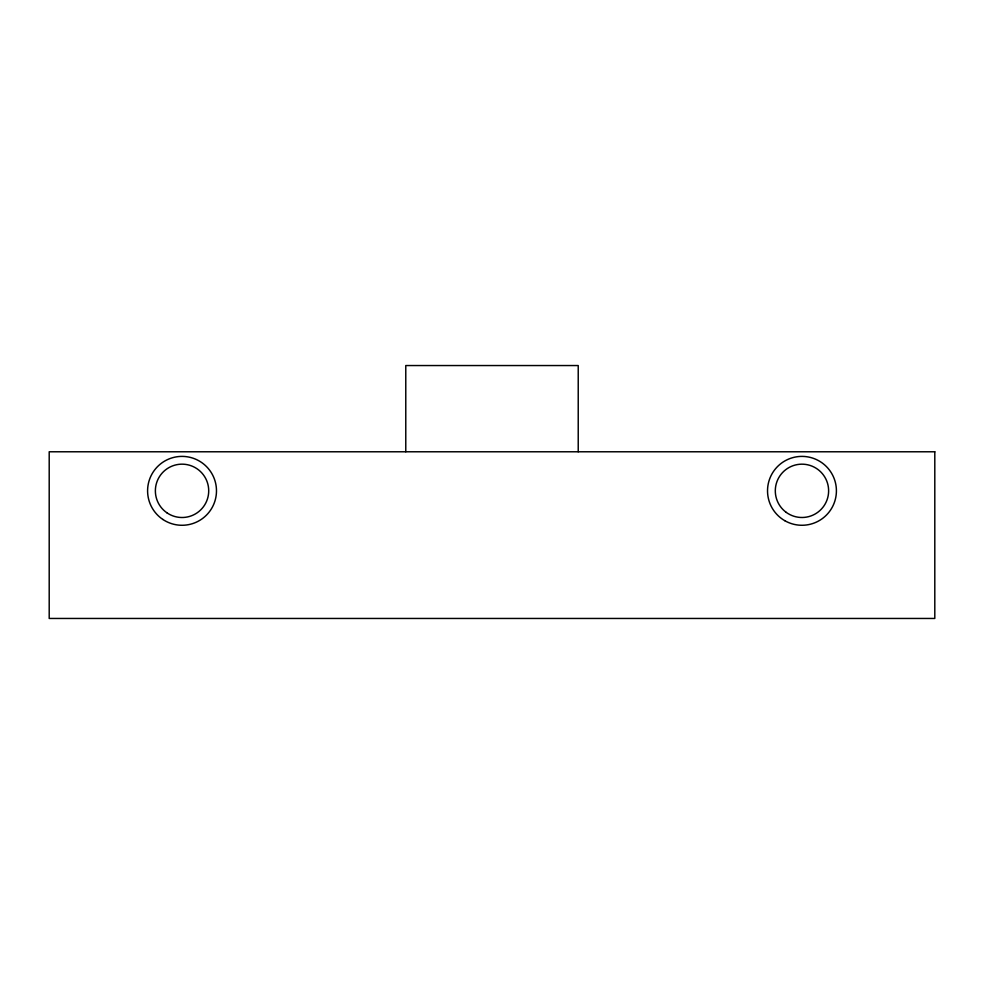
<?xml version="1.0" encoding="UTF-8"?>
<svg xmlns="http://www.w3.org/2000/svg" width="984" height="984" viewBox="0 0 984 984"><rect width="100%" height="100%" fill="white"/><g stroke="black" fill="none" stroke-linecap="round" stroke-linejoin="round"><path stroke-width="1.48" d="M578.223 451.779L578.223 365.544L405.777 365.544L405.777 451.779M934.8 451.779L49.2 451.779L49.2 618.456L934.8 618.456L934.8 451.779M786.29 512.406A26.666 26.666 0 0 0 828.479 493.624A26.666 26.666 0 0 0 791.111 466.478A26.666 26.666 0 0 0 786.29 512.406M166.948 512.824A26.666 26.666 0 0 0 208.633 492.91A26.666 26.666 0 0 0 170.54 466.773A26.666 26.666 0 0 0 166.948 512.824M784.74 520.659A34.452 34.452 0 0 0 836.412 490.832A34.452 34.452 0 0 0 784.74 461.004A34.452 34.452 0 0 0 784.74 520.659M162.864 519.454A34.452 34.452 0 0 0 216.406 493.132A34.452 34.452 0 0 0 166.837 459.922A34.452 34.452 0 0 0 162.864 519.454"/></g></svg>
